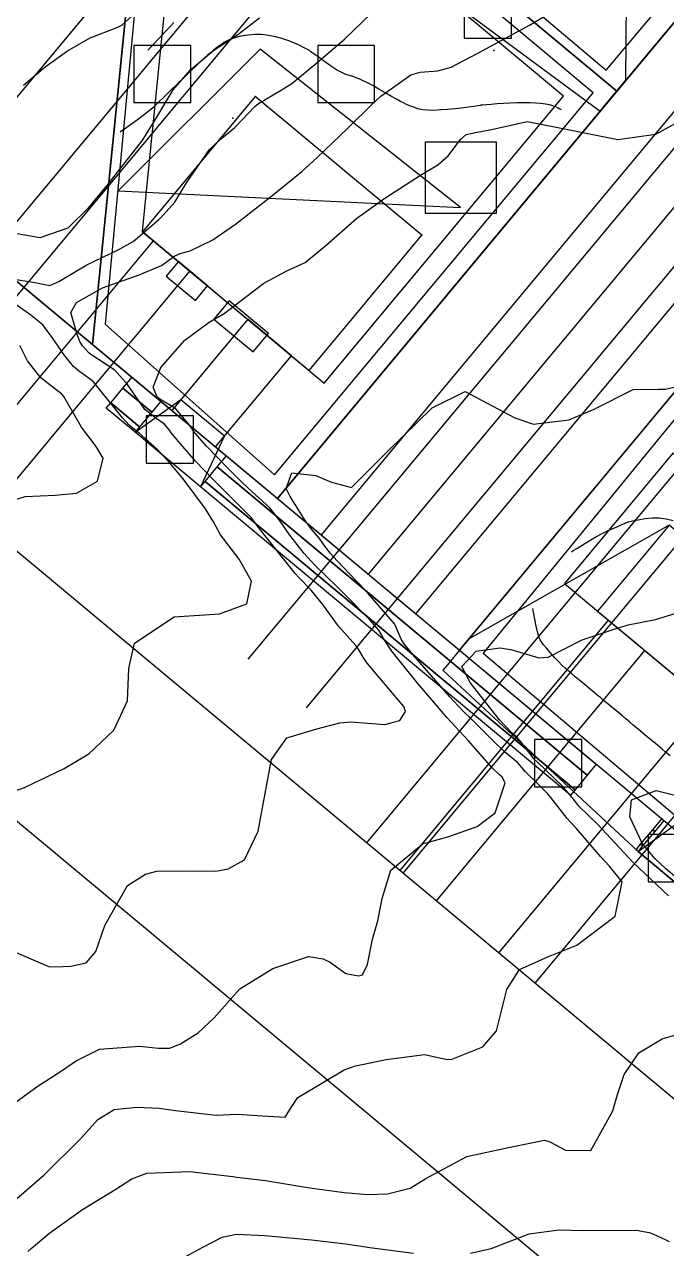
# Model space of a CAD drawing. Header units: feet. Extents: x 1318179 to 1318934, y 422463 to 423299.
# Drawn here: x 1318357.4 to 1318492.8, y 422822.9 to 423081.1 of the extents above; entities that cross this region are included whole.
import ezdxf

# ---------------------------------------------------------------- set-up
doc = ezdxf.new("R2010")
doc.units = ezdxf.units.FT
for name, color, linetype in [('A-BLDG-OTLN', 3, 'CONTINUOUS'), ('C-DRNG-AREA', 150, 'CONTINUOUS'), ('C-LOD', 30, 'CONTINUOUS'), ('C-MISC', 7, 'CONTINUOUS'), ('C-PROP', 6, 'CONTINUOUS'), ('C-PVMT', 8, 'CONTINUOUS'), ('C-SWM', 92, 'CONTINUOUS'), ('C-TOPO-MAJR', 32, 'CONTINUOUS'), ('C-TOPO-SPOT', 7, 'CONTINUOUS'), ('C-UTIL', 4, 'CONTINUOUS'), ('L-PLNT-TREE', 90, 'CONTINUOUS'), ('V-PROP-LINE', 7, 'CONTINUOUS')]:
    doc.layers.add(name, color=color, linetype=linetype)

msp = doc.modelspace()

# ---------------------------------------------------------------- linework, layer by layer
at = {"layer": 'A-BLDG-OTLN'}
for points in [[(1318382.3, 423037.36), (1318417.44, 423008.08), (1318441.23, 423036.63), (1318406.09, 423065.91), (1318382.3, 423037.36)], [(1318478.31, 422957.35), (1318533.61, 422911.26), (1318548.73, 422929.4), (1318493.42, 422975.49), (1318478.31, 422957.35)]]:
    msp.add_lwpolyline(points, close=True, dxfattribs=at)
at = {"layer": 'C-DRNG-AREA'}
for points in [[(1318386.31, 423147.03), (1318482.34, 423067), (1318534.03, 423129.03), (1318438.01, 423209.06), (1318386.31, 423147.03)], [(1318371.77, 423013.6), (1318410.75, 422981.11), (1318482.34, 423067), (1318386.31, 423147.03), (1318385.01, 423145.46), (1318371.77, 423013.6)], [(1318449.16, 422949.09), (1318545.19, 422869.07), (1318596.88, 422931.1), (1318500.86, 423011.13), (1318449.16, 422949.09)]]:
    msp.add_lwpolyline(points, close=True, dxfattribs=at)
at = {"layer": 'C-LOD'}
for points in [[(1318382.79, 423142.8), (1318422.81, 423105.54), (1318436.64, 423094.02), (1318478.81, 423062.77), (1318479.77, 423063.93), (1318484.26, 423069.3), (1318484.73, 423128.29), (1318429.42, 423174.38), (1318388.23, 423149.33), (1318386.31, 423147.03), (1318382.79, 423142.8)], [(1318449.38, 423042.43), (1318407.1, 423075.86), (1318377.19, 423045.96), (1318449.38, 423042.43)], [(1318445.64, 422944.87), (1318486.82, 422906.65), (1318500.64, 422895.13), (1318541.66, 422864.84), (1318547.11, 422871.37), (1318548.73, 422929.4), (1318493.42, 422975.49), (1318451.08, 422951.4), (1318449.16, 422949.09), (1318446.6, 422946.02), (1318445.64, 422944.87)]]:
    msp.add_lwpolyline(points, close=True, dxfattribs=at)
at = {"layer": 'C-MISC'}
for points in [[(1318240.64, 423065.95), (1318924.26, 422496.21)], [(1318212.64, 423032.35), (1318896.26, 422462.61)]]:
    msp.add_lwpolyline(points, dxfattribs=at)
for points in [[(1318378.17, 423004.35), (1318384.25, 422999.29), (1318381.69, 422996.22), (1318375.61, 423001.28), (1318378.17, 423004.35)], [(1318398.08, 422987.77), (1318476.1, 422922.74), (1318473.54, 422919.66), (1318395.52, 422984.69), (1318398.08, 422987.77)], [(1318489.93, 422911.21), (1318490.34, 422910.87), (1318487.78, 422907.8), (1318487.37, 422908.14), (1318489.93, 422911.21)]]:
    msp.add_lwpolyline(points, close=True, dxfattribs=at)
at = {"layer": 'C-PROP'}
for points in [[(1318390.98, 423204.99), (1318205.86, 423151.87), (1318371.77, 423013.6), (1318390.98, 423204.99)], [(1318391.28, 423146.42), (1318480.07, 423071.46), (1318529.07, 423129.63), (1318438.54, 423204.09), (1318391.28, 423146.42)], [(1318374.4, 423017.85), (1318410.17, 422986.07), (1318477.35, 423066.65), (1318387.17, 423142.1), (1318385.96, 423140.55), (1318374.4, 423017.85)], [(1318382.2, 423037.45), (1318420.61, 423005.43), (1318471.07, 423065.97), (1318396.55, 423128.08), (1318390.58, 423120.92), (1318382.2, 423037.45)], [(1318449.38, 423042.43), (1318407.1, 423075.86), (1318377.19, 423045.96), (1318449.38, 423042.43)], [(1318454.13, 422948.49), (1318542.92, 422873.53), (1318591.92, 422931.7), (1318501.39, 423006.16), (1318454.13, 422948.49)], [(1318471.31, 422963.18), (1318555.05, 422893.39), (1318577.93, 422920.86), (1318494.2, 422990.64), (1318471.31, 422963.18)]]:
    msp.add_lwpolyline(points, close=True, dxfattribs=at)
for points in [[(1318429.96, 422965.1), (1318628.63, 423203.49)], [(1318581.71, 423186.24), (1318410.75, 422981.11), (1318410.75, 422981.11), (1318449.16, 422949.1), (1318620.12, 423154.22)]]:
    msp.add_lwpolyline(points, dxfattribs=at)
at = {"layer": 'C-PVMT'}
msp.add_lwpolyline([(1318594.45, 423182.77), (1318419.97, 422973.42), (1318419.97, 422973.42), (1318439.94, 422956.78), (1318614.42, 423166.12)], dxfattribs=at)
for points in [[(1318387.32, 423027.97), (1318393.47, 423022.85), (1318396.03, 423025.92), (1318389.88, 423031.04), (1318387.32, 423027.97)], [(1318400.57, 423022.78), (1318397.37, 423018.94), (1318405.67, 423012.03), (1318408.87, 423015.87), (1318400.57, 423022.78)], [(1318388.47, 422999.67), (1318397.69, 422991.99), (1318413.7, 423011.2), (1318404.48, 423018.88), (1318388.47, 422999.67)], [(1318380.09, 423006.66), (1318386.17, 423001.59), (1318384.25, 422999.29), (1318378.17, 423004.35), (1318380.09, 423006.66)], [(1318394.56, 422983.54), (1318380.73, 422995.07), (1318390.39, 423001.98), (1318399.61, 422994.3), (1318394.56, 422983.54)], [(1318375.61, 423001.28), (1318381.69, 422996.22), (1318380.73, 422995.07), (1318374.65, 423000.13), (1318375.61, 423001.28)], [(1318400, 422990.07), (1318478.02, 422925.04), (1318476.1, 422922.74), (1318398.08, 422987.77), (1318400, 422990.07)], [(1318395.52, 422984.69), (1318473.54, 422919.66), (1318472.58, 422918.51), (1318394.55, 422983.54), (1318395.52, 422984.69)], [(1318500.64, 422895.13), (1318486.82, 422906.65), (1318496.48, 422913.56), (1318505.7, 422905.88), (1318500.64, 422895.13)], [(1318491.85, 422913.52), (1318492.26, 422913.18), (1318490.34, 422910.87), (1318489.93, 422911.21), (1318491.85, 422913.52)], [(1318487.37, 422908.14), (1318487.78, 422907.8), (1318486.82, 422906.65), (1318486.41, 422906.99), (1318487.37, 422908.14)]]:
    msp.add_lwpolyline(points, close=True, dxfattribs=at)
at = {"layer": 'C-SWM'}
for points in [[(1318390.98, 423204.99), (1318205.86, 423151.87), (1318371.77, 423013.6), (1318390.98, 423204.99)], [(1318441.92, 423041.24), (1318456.96, 423041.24), (1318456.96, 423056.27), (1318441.92, 423056.27), (1318441.92, 423041.24)]]:
    msp.add_lwpolyline(points, close=True, dxfattribs=at)
at = {"layer": 'C-TOPO-MAJR'}
for points in [[(1318354.47, 423027.48), (1318359.55, 423026.64), (1318362.75, 423026.03), (1318364.62, 423026.83), (1318370.57, 423030.37), (1318377.17, 423033.55), (1318380.31, 423035.27), (1318385.64, 423039.89), (1318386.66, 423040.84), (1318389.13, 423043.57), (1318391.55, 423047.66), (1318396.43, 423054.72), (1318398.7, 423056.78), (1318401.8, 423059.36), (1318405.98, 423063.75), (1318406.73, 423064.38), (1318411.41, 423067.14), (1318413.79, 423068.6), (1318419.1, 423072.95), (1318424.93, 423077.97), (1318430.53, 423083.37)], [(1318354.59, 423037.18), (1318360.69, 423036.11), (1318366.58, 423038.16), (1318370.93, 423042.38), (1318374.82, 423047.13), (1318377.21, 423050.17), (1318382.19, 423056.54), (1318385.34, 423061.5), (1318388.75, 423067.3), (1318392.4, 423071.52), (1318397.32, 423075.68), (1318402.44, 423078.98), (1318406.96, 423082.44)], [(1318357.16, 423068.24), (1318361.78, 423072.13), (1318366.48, 423075.54), (1318371.27, 423078.28), (1318377.09, 423080.49), (1318377.95, 423080.9), (1318381.52, 423084.19)], [(1318375.3, 422892.75), (1318379.14, 422899.48), (1318382.92, 422901.85), (1318385.34, 422902.49), (1318391.15, 422902.54), (1318397.75, 422902.5), (1318400.36, 422902.99), (1318403.83, 422904.9), (1318406.72, 422910.92), (1318408.14, 422918.89), (1318409.5, 422926), (1318412.76, 422930.6), (1318419.07, 422932.5), (1318423.93, 422933.76), (1318426.27, 422933.96), (1318433.43, 422933.43), (1318436.57, 422934.23), (1318437.78, 422936.15), (1318437.4, 422937.2), (1318435, 422940.05), (1318429.7, 422946.38), (1318428.83, 422947.64), (1318427.69, 422949.52), (1318427.28, 422950.05), (1318423.63, 422954.13), (1318420.46, 422958.51), (1318420.32, 422958.72), (1318417.9, 422961.75), (1318415.27, 422964.41), (1318414.53, 422965.23), (1318406.55, 422975.28), (1318405.94, 422976.15), (1318405.29, 422976.99), (1318403.96, 422978.33), (1318399.71, 422982.57), (1318397.22, 422985.09), (1318393.51, 422988.94), (1318390.82, 422992.04), (1318388.37, 422994.95), (1318387.97, 422995.5), (1318386.89, 422996.82), (1318385.67, 422997.6), (1318382.76, 422999.83), (1318379.1, 423005.1), (1318376.46, 423008.14), (1318371.38, 423011.49), (1318370.98, 423011.79), (1318369.61, 423013.26), (1318369.09, 423014.21), (1318368.45, 423015.92), (1318367.17, 423020.31), (1318368.35, 423022.43), (1318373.86, 423025.5), (1318381.57, 423028.23), (1318386.3, 423030.23), (1318389.14, 423032.24), (1318390.24, 423032.79), (1318392.33, 423033.29), (1318397.11, 423035.67), (1318401.91, 423038.95), (1318406.05, 423042.18), (1318409.21, 423044.67), (1318415.92, 423050.06), (1318419.17, 423053), (1318425.63, 423059.23), (1318430.73, 423064.23), (1318432.57, 423065.92), (1318438.88, 423070.44), (1318440.84, 423071.04), (1318444.61, 423071.29), (1318447.39, 423072.04), (1318453, 423074.99), (1318463.94, 423080.89), (1318467.58, 423083.1)], [(1318388.88, 423081.47), (1318388.18, 423080.72), (1318387.14, 423079.61), (1318385.75, 423078.14), (1318384.7, 423077.01), (1318383.97, 423076.24), (1318383.57, 423075.82), (1318383.51, 423075.75), (1318383.46, 423075.7), (1318383.42, 423075.67), (1318383.41, 423075.65)], [(1318470.7, 423063.05), (1318470.57, 423063.11), (1318470.33, 423063.24), (1318469.95, 423063.43), (1318469.46, 423063.68), (1318468.85, 423063.91), (1318468.12, 423064.1), (1318467.28, 423064.25), (1318466.32, 423064.38), (1318465.23, 423064.47), (1318464.03, 423064.52), (1318462.7, 423064.53), (1318461.24, 423064.51), (1318459.83, 423064.47), (1318458.46, 423064.4), (1318457.13, 423064.32), (1318455.84, 423064.22), (1318454.83, 423064.13), (1318454.11, 423064.07), (1318453.66, 423064.02), (1318453.49, 423063.98), (1318453, 423063.91), (1318452.19, 423063.79), (1318451.06, 423063.64), (1318449.6, 423063.44), (1318448.15, 423063.27), (1318446.69, 423063.13), (1318445.24, 423063.03), (1318443.78, 423062.95), (1318442.48, 423062.97), (1318441.34, 423063.08), (1318440.34, 423063.3), (1318439.51, 423063.6), (1318438.72, 423063.91), (1318438, 423064.22), (1318437.32, 423064.53), (1318436.71, 423064.84), (1318435.88, 423065.29), (1318434.84, 423065.87), (1318433.6, 423066.59), (1318432.14, 423067.45), (1318430.87, 423068.17), (1318429.77, 423068.75), (1318428.86, 423069.2), (1318428.12, 423069.52), (1318427.39, 423069.81), (1318426.66, 423070.07), (1318425.94, 423070.3), (1318425.22, 423070.5), (1318424.32, 423070.91), (1318423.23, 423071.53), (1318421.96, 423072.35), (1318420.5, 423073.38), (1318419.33, 423074.21), (1318418.44, 423074.85), (1318417.83, 423075.3), (1318417.5, 423075.55), (1318416.97, 423075.86), (1318416.24, 423076.24), (1318415.32, 423076.69), (1318414.19, 423077.2), (1318412.98, 423077.67), (1318411.69, 423078.08), (1318410.32, 423078.45), (1318408.87, 423078.77), (1318407.41, 423078.94), (1318405.96, 423078.96), (1318404.5, 423078.84), (1318403.05, 423078.57), (1318401.75, 423078.22), (1318400.61, 423077.81), (1318399.62, 423077.32), (1318398.79, 423076.76), (1318398.01, 423076.2), (1318397.28, 423075.66), (1318396.61, 423075.11), (1318395.98, 423074.57), (1318395.27, 423073.94), (1318394.48, 423073.19), (1318393.61, 423072.35), (1318392.65, 423071.41), (1318391.81, 423070.58), (1318391.08, 423069.87), (1318390.47, 423069.28), (1318389.97, 423068.81), (1318389.34, 423068.2), (1318388.57, 423067.46), (1318387.67, 423066.59), (1318386.63, 423065.58), (1318385.75, 423064.73), (1318385.02, 423064.03), (1318384.45, 423063.49), (1318384.03, 423063.1), (1318383.36, 423062.56), (1318382.42, 423061.84), (1318381.22, 423060.97), (1318379.77, 423059.93), (1318378.68, 423059.15), (1318377.95, 423058.63), (1318377.59, 423058.37)], [(1318351.92, 422851.17), (1318360.28, 422857.17), (1318364.38, 422859.78), (1318368.31, 422862.45), (1318373.23, 422864.91), (1318381.66, 422865.58), (1318385.7, 422865.14), (1318388.05, 422865.16), (1318390.28, 422866.03), (1318394.04, 422868.4), (1318397.39, 422871.55), (1318402.85, 422877.64), (1318409.78, 422881.96), (1318417.33, 422884.45), (1318420.43, 422883.96), (1318421.88, 422883.26), (1318423.72, 422881.93), (1318425.16, 422880.9), (1318427.84, 422880.41), (1318428.71, 422880.63), (1318429.73, 422882.81), (1318430.82, 422888.13), (1318431.95, 422891.98), (1318432.86, 422896.71), (1318434.67, 422902.67), (1318441.5, 422908.3), (1318442.62, 422908.62), (1318446.67, 422909.75), (1318452.88, 422911.9), (1318456.69, 422914.77), (1318458.8, 422921.11), (1318458.15, 422922.34), (1318457.63, 422922.82), (1318456.13, 422924.17), (1318452.57, 422928.27), (1318451.08, 422929.96), (1318446.46, 422934.91), (1318445.77, 422935.7), (1318443.33, 422938.6), (1318440.4, 422942.08), (1318434.91, 422948.89), (1318433.14, 422951.52), (1318432.64, 422952.49), (1318432.14, 422953.3), (1318430.19, 422955.55), (1318424.83, 422960.99), (1318424.62, 422961.21), (1318423.31, 422962.53), (1318418.65, 422967.02), (1318416.42, 422969.51), (1318413.37, 422973.38), (1318411.33, 422976.31), (1318409.15, 422979.14), (1318404.59, 422983.29), (1318403.16, 422984.6), (1318400.37, 422987.44), (1318395.84, 422992.07), (1318393.31, 422994.94), (1318392.26, 422996.46), (1318389.29, 423000.07), (1318385.92, 423002.02), (1318385.4, 423002.43), (1318384.55, 423004.59), (1318386.13, 423008.69), (1318391.21, 423014.49), (1318396.33, 423018.29), (1318399.52, 423020.13), (1318407.88, 423026.49), (1318412.76, 423029.13), (1318416.59, 423030.86), (1318420.94, 423034.44), (1318427.51, 423040.24), (1318433.42, 423044.42), (1318440.92, 423049.27), (1318444.59, 423051.48), (1318446.8, 423053.33), (1318449.38, 423056.83), (1318450.55, 423057.83), (1318452.92, 423058.37), (1318455.59, 423058.86), (1318463.51, 423060.58), (1318473.09, 423058.73), (1318482.58, 423056.78), (1318490.59, 423057.95), (1318494.79, 423060.24)], [(1318355.19, 422919.35), (1318357.43, 422920.13), (1318365.78, 422924.16), (1318370.99, 422927.26), (1318376.27, 422932.2), (1318379.11, 422938.38), (1318379.38, 422945.22), (1318380.62, 422950.54), (1318388.94, 422956.15), (1318398.57, 422956.74), (1318404.27, 422958.88), (1318405.26, 422963.65), (1318402.71, 422968.26), (1318398.72, 422973.44), (1318397.25, 422976.18), (1318395.61, 422978.9), (1318390.85, 422985.2), (1318388.25, 422988.3), (1318385.3, 422991.56), (1318381.57, 422994.83), (1318379.45, 422996.57), (1318378.06, 422998.13), (1318371.87, 423005.75), (1318370.3, 423006.96), (1318369.05, 423007.77), (1318367.77, 423008.95), (1318365.72, 423011.47), (1318363.47, 423014.79), (1318361.26, 423017.69), (1318358.48, 423019.98), (1318355.68, 423021.95)], [(1318350.38, 422979.26), (1318357.53, 422981.53), (1318363.86, 422981.76), (1318368.4, 422982.22), (1318372.81, 422984.75), (1318374.01, 422989.57), (1318372.52, 422992.03), (1318369.45, 422996.11), (1318365.7, 423002.57), (1318365.28, 423003.06), (1318363.74, 423004.26), (1318360.85, 423006.57), (1318358.06, 423010.13), (1318356.39, 423013.36)], [(1318354.74, 422832.49), (1318361.46, 422838.37), (1318369.26, 422846.07), (1318372.9, 422850.07), (1318376.34, 422852.22), (1318381.07, 422852.73), (1318385.79, 422852.48), (1318389.23, 422852.01), (1318397.86, 422851.03), (1318402.31, 422851.25), (1318407.64, 422850.84), (1318412.37, 422850.62), (1318413.5, 422852.4), (1318415.09, 422854.77), (1318424.86, 422860.56), (1318427.22, 422861.45), (1318428.61, 422861.7), (1318433.72, 422862.73), (1318441.8, 422863.8), (1318446.31, 422862.85), (1318447.38, 422862.76), (1318454.11, 422865.45), (1318456.94, 422868.82), (1318459.15, 422877.52), (1318461.82, 422881.75), (1318467.95, 422884.49), (1318473.94, 422886.85), (1318481.97, 422892.98), (1318483.46, 422900.22), (1318480.76, 422903.62), (1318479.01, 422905.48), (1318473.8, 422911.54), (1318472.54, 422912.88), (1318471.91, 422913.59), (1318468.43, 422918.05), (1318467.7, 422918.88), (1318465.95, 422920.59), (1318463.02, 422923.48), (1318462.41, 422924.25), (1318461.39, 422925.37), (1318458.69, 422927.62), (1318456.32, 422929.9), (1318451.61, 422934.6), (1318450.03, 422936.17), (1318447.92, 422938.38), (1318447.12, 422939.25), (1318439.32, 422948.19), (1318437.44, 422950.49), (1318436.89, 422951.39), (1318435.61, 422954.37), (1318435.44, 422954.65), (1318429.91, 422961.04), (1318428.09, 422962.98), (1318427.46, 422963.64), (1318423.39, 422967.92), (1318421.87, 422969.52), (1318420.39, 422971.49), (1318419.63, 422972.68), (1318417.93, 422974.63), (1318416.58, 422976.46), (1318413.42, 422981.51), (1318412.58, 422983.16), (1318413.82, 422986.52), (1318418.87, 422985.96), (1318420.97, 422985.05), (1318422.16, 422984.5), (1318426.38, 422983.38), (1318434.11, 422991.14), (1318443.4, 423000.22), (1318450.37, 423003.64), (1318460.87, 422998.12), (1318464.77, 422996.77), (1318472.22, 422997.71), (1318477.58, 422999.91), (1318485.83, 423004.09), (1318491.1, 423004.18), (1318492.59, 423004.17), (1318508.54, 423008.01)], [(1318472.8, 422969.85), (1318473.17, 422970.09), (1318473.91, 422970.55), (1318475.01, 422971.25), (1318476.49, 422972.18), (1318477.9, 422973), (1318479.24, 422973.72), (1318480.52, 422974.34), (1318481.73, 422974.85), (1318482.7, 422975.27), (1318483.44, 422975.59), (1318483.94, 422975.83), (1318484.21, 422975.98), (1318484.78, 422976.15), (1318485.66, 422976.37), (1318486.83, 422976.61), (1318488.31, 422976.89), (1318489.79, 422977.01), (1318491.26, 422976.98), (1318492.74, 422976.8), (1318494.22, 422976.47)], [(1318493.57, 422926.83), (1318492.63, 422927.61), (1318491.89, 422928.23), (1318491.36, 422928.68), (1318491.02, 422928.96), (1318490.41, 422929.46), (1318489.53, 422930.2), (1318488.36, 422931.18), (1318486.92, 422932.38), (1318485.83, 422933.29), (1318485.09, 422933.9), (1318484.7, 422934.23), (1318484.67, 422934.26), (1318484.27, 422934.59), (1318483.52, 422935.22), (1318482.4, 422936.15), (1318480.92, 422937.38), (1318479.75, 422938.35), (1318478.88, 422939.08), (1318478.31, 422939.55), (1318478.05, 422939.77), (1318477.55, 422940.19), (1318476.81, 422940.8), (1318475.83, 422941.61), (1318474.62, 422942.63), (1318473.57, 422943.5), (1318472.69, 422944.24), (1318471.97, 422944.85), (1318471.42, 422945.31), (1318470.77, 422945.92), (1318470.03, 422946.68), (1318469.2, 422947.57), (1318468.28, 422948.61), (1318467.51, 422949.49), (1318466.91, 422950.23), (1318466.47, 422950.82), (1318466.19, 422951.27), (1318465.92, 422951.97), (1318465.63, 422952.93), (1318465.35, 422954.16), (1318465.07, 422955.64), (1318464.86, 422956.75), (1318464.71, 422957.48), (1318464.64, 422957.85)], [(1318493.23, 422897.26), (1318485.74, 422904.41), (1318480.12, 422910.44), (1318478.34, 422912.35), (1318474.37, 422916.19), (1318474.14, 422916.44), (1318472.94, 422918.02), (1318470.84, 422920.51), (1318465.62, 422925.44), (1318464.84, 422926.19), (1318464.68, 422926.39), (1318461.97, 422929.94), (1318461.09, 422930.86), (1318460.28, 422931.62), (1318457.63, 422934.43), (1318453.92, 422939.03), (1318452.92, 422940.35), (1318451.41, 422942.25), (1318449.65, 422945.62), (1318452.68, 422948.85), (1318457.69, 422949.56), (1318460.01, 422949.22), (1318465.9, 422947.46), (1318467.9, 422947.64), (1318475.04, 422951.25), (1318481.97, 422953.57), (1318484.71, 422954.44), (1318490.54, 422955.59), (1318496.94, 422957.52)], [(1318498.38, 422898.12), (1318492.61, 422903.05), (1318490.4, 422905.15), (1318487.71, 422908.36), (1318485.08, 422913.96), (1318485.48, 422917.49), (1318490.66, 422919.48), (1318496.01, 422918.17)], [(1318365.56, 422882.38), (1318367.18, 422882.42), (1318370.38, 422883.12), (1318372.46, 422885.51), (1318374.32, 422891.03), (1318375.3, 422892.75)], [(1318352.68, 422886.6), (1318362.69, 422882.32), (1318365.56, 422882.38)], [(1318358.13, 422822.27), (1318358.82, 422822.9), (1318362.75, 422826.22), (1318369.66, 422831.14), (1318376.64, 422835.41), (1318380.03, 422837.56), (1318383.21, 422838.75), (1318392.25, 422839.16), (1318401.38, 422838.05), (1318402.17, 422837.94), (1318408.21, 422837.24), (1318416.69, 422835.84), (1318417.56, 422835.69), (1318424.83, 422834.68), (1318429.81, 422834.3), (1318433.96, 422834.45), (1318438.73, 422835.6), (1318442.08, 422837.64), (1318450.74, 422842.31), (1318459.13, 422844.15), (1318467.11, 422845.74), (1318468.25, 422845.4), (1318471.5, 422843.62), (1318476.86, 422843.55), (1318481.52, 422851.9), (1318482.46, 422855.36), (1318483.89, 422859.57), (1318486.99, 422864.15), (1318491.89, 422867.13), (1318494.83, 422867.93)], [(1318451.52, 422821.88), (1318455.84, 422822.9), (1318463.89, 422825.97), (1318470.09, 422826.85), (1318475.37, 422826.68), (1318486.41, 422826.73), (1318489.14, 422826.25), (1318489.96, 422825.95), (1318492.67, 422824.69), (1318493.41, 422824.34)], [(1318390.35, 422820.66), (1318395.04, 422823.17), (1318399.11, 422825.27), (1318402.1, 422825.94), (1318408.12, 422825.66), (1318417.94, 422824.73), (1318425.21, 422823.87), (1318430.27, 422823.11), (1318439.47, 422821.91)]]:
    msp.add_lwpolyline(points, dxfattribs=at)
at = {"layer": 'C-TOPO-SPOT'}
for p in [(1318456.44, 423075.56), (1318406.09, 423065.91), (1318401.32, 423061.3), (1318382.3, 423037.36), (1318441.23, 423036.63), (1318409.09, 423015.04), (1318417.44, 423008.08), (1318393.08, 422995.83), (1318478.31, 422957.35)]:
    msp.add_point(p, dxfattribs=at)
at = {"layer": 'C-UTIL'}
for points in [[(1318404.6, 422947.18), (1318423.81, 422970.22), (1318622.49, 423208.61)], [(1318321.64, 422998.52), (1318488.89, 423199.2)], [(1318416.9, 422936.93), (1318436.1, 422959.98), (1318634.78, 423198.37)], [(1318329.32, 422992.12), (1318496.57, 423192.8)], [(1318308.74, 423009.27), (1318424.29, 423147.92)], [(1318457.48, 422885.26), (1318609.88, 423068.11)], [(1318465.16, 422878.85), (1318617.56, 423061.71)], [(1318340.63, 422982.68), (1318384.6, 423035.44)], [(1318348.32, 422976.28), (1318392.29, 423029.04)], [(1318429.62, 422908.47), (1318526.19, 423024.34)], [(1318437.31, 422902.07), (1318533.88, 423017.94)], [(1318436.62, 422902.64), (1318480.61, 422955.43)], [(1318444.3, 422896.24), (1318488.29, 422949.03)]]:
    msp.add_lwpolyline(points, dxfattribs=at)
at = {"layer": 'L-PLNT-TREE'}
for points in [[(1318450.13, 423078.16), (1318460.13, 423078.16), (1318460.13, 423088.16), (1318450.13, 423088.16), (1318450.13, 423078.16)], [(1318380.49, 423064.64), (1318392.49, 423064.64), (1318392.49, 423076.64), (1318380.49, 423076.64), (1318380.49, 423064.64)], [(1318419.26, 423064.64), (1318431.26, 423064.64), (1318431.26, 423076.64), (1318419.26, 423076.64), (1318419.26, 423064.64)], [(1318383.06, 422988.51), (1318393.06, 422988.51), (1318393.06, 422998.51), (1318383.06, 422998.51), (1318383.06, 422988.51)], [(1318464.97, 422920.25), (1318474.97, 422920.25), (1318474.97, 422930.25), (1318464.97, 422930.25), (1318464.97, 422920.25)], [(1318488.97, 422900.24), (1318498.97, 422900.24), (1318498.97, 422910.24), (1318488.97, 422910.24), (1318488.97, 422900.24)]]:
    msp.add_lwpolyline(points, close=True, dxfattribs=at)
at = {"layer": 'V-PROP-LINE'}
for points in [[(1318205.86, 423151.87), (1318906.18, 422568.21), (1318846.87, 423199.56), (1318846.82, 423200.09), (1318730.64, 423223.81), (1318629.46, 423273.42), (1318205.86, 423151.87)], [(1318386.31, 423147.03), (1318482.34, 423067), (1318534.03, 423129.03), (1318438.01, 423209.06), (1318386.31, 423147.03)], [(1318371.77, 423013.6), (1318410.75, 422981.11), (1318482.34, 423067), (1318386.31, 423147.03), (1318385.01, 423145.46), (1318371.77, 423013.6)], [(1318449.16, 422949.09), (1318545.19, 422869.07), (1318596.88, 422931.1), (1318500.86, 423011.13), (1318449.16, 422949.09)]]:
    msp.add_lwpolyline(points, close=True, dxfattribs=at)

doc.saveas('drawing.dxf')
